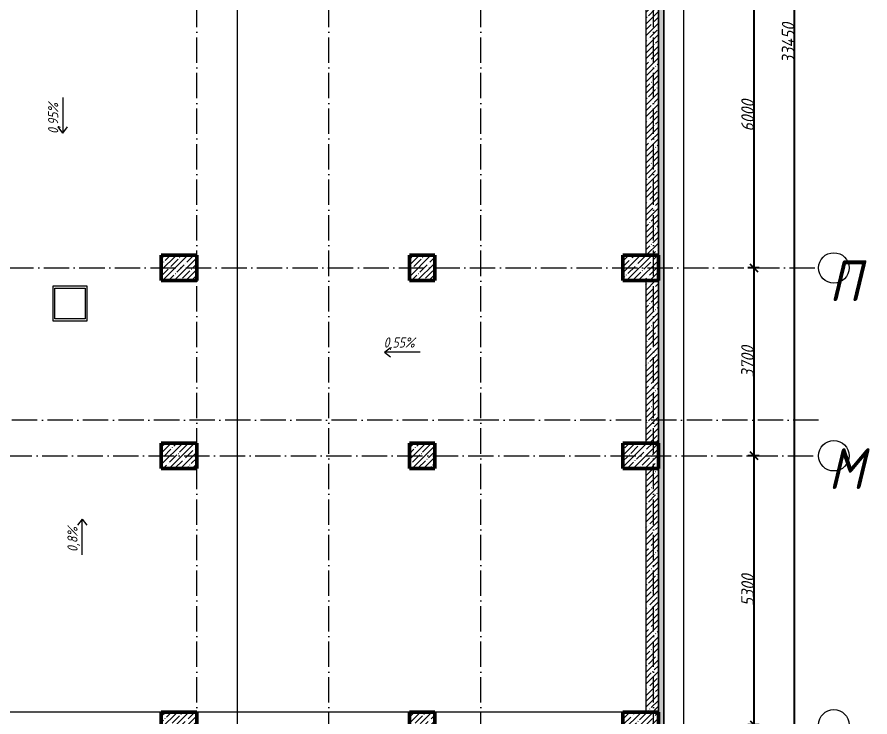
# Model space of a CAD drawing. Header units: millimetres. Extents: x -12989 to 629078, y -109036 to 555275.
# Drawn here: x 524545 to 541358, y 445764 to 459551 of the extents above; entities that cross this region are included whole.
import ezdxf

# ---------------------------------------------------------------- set-up
doc = ezdxf.new("R2010")
doc.units = ezdxf.units.MM
doc.linetypes.add('50_200_ШТРИХ_1Т_ш5_п1_п1_', pattern=[700, 500, -100, 0, -100])
for name, color, linetype, lineweight in [('A-____-____-DIMS', 7, 'Continuous', 9), ('A-FLOR-____-OTLN', 7, 'Continuous', 9), ('A-WALL-____-MCUT', 7, 'Continuous', 13), ('A-WALL-____-MCUT-1', 7, 'Continuous', 9), ('A-WALL-____-MCUT-3', 7, 'Continuous', 9), ('A-WALL-____-PATT-1', 7, 'Continuous', 9), ('G-____-____-DIMS', 7, 'Continuous', 9), ('S-COLS-____-MCUT', 7, 'Continuous', 50), ('S-COLS-____-OTLN', 7, 'Continuous', 9), ('S-GRID-____-IDEN', 7, 'Continuous', 9), ('S-GRID-____-OTLN-1', 7, '50_200_ШТРИХ_1Т_ш5_п1_п1_', 9)]:
    doc.layers.add(name, color=color, linetype=linetype, lineweight=lineweight)
doc.layers.add('G-____-____-SYMB-1', color=9, linetype='Continuous', lineweight=9, true_color=0x808080)
doc.styles.add('ISOCPEUR_I', font='isocpeui.ttf', dxfattribs={"width": 0.9, "height": 2.5})
doc.styles.add('ISOCPEUR_I_5', font='isocpeui.ttf', dxfattribs={"width": 0.85, "height": 2.1})
doc.styles.add('ISOCPEUR_I_9', font='isocpeui.ttf', dxfattribs={"width": 0.9, "height": 250})
doc.dimstyles.new('ISO-2_5_0_9К_БОЛЬШОЙ_ОСИ', dxfattribs={"dimscale": 304.8, "dimtxt": 248.995294, "dimasz": 0.492126, "dimexe": 0.393701, "dimexo": 0, "dimgap": 0, "dimtad": 1, "dimdec": 0, "dimzin": 0, "dimdsep": 46, "dimtxsty": 'ISOCPEUR_I_9', "dimblk1": 'OBLIQUE', "dimblk2": 'OBLIQUE', "dimsah": 1, "dimcen": 0.09, "dimdle": 0.393701, "dimazin": 0, "dimtfac": 1, "dimtdec": 4, "dimtix": 1, "dimtmove": 0, "dimatfit": 3, "dimfxl": 1, "dimtvp": 1, "dimtolj": 1, "dimtzin": 0, "dimarcsym": 2})
pattern_1 = [(45, (513638.8, 428127.92), (-114.04925, 114.04925), []), (45, (513752.85, 428127.92), (-114.04925, 114.04925), [201.612, -40.322, 3.353, -36.97])]

# ---------------------------------------------------------------- blocks, each defined once
blk = doc.blocks.new('BSC_Колонна _Прямоугольная - 500х700-V4-АР1_Кладочный план подвала в осях 1-64_А-ГГ')
at = {"layer": 'S-COLS-____-OTLN'}
h = blk.add_hatch(dxfattribs=at)
h.set_pattern_fill('FP_11', color=256, style=0, pattern_type=2)
h.set_pattern_definition([(315, (-22781.04, 14100), (114.0493, 114.0493), []), (315, (-22781.04, 13985.95), (114.0493, 114.0493), [201.613, -40.323, 3.353, -36.97])])
h.paths.add_polyline_path([(-250, 350), (-250, -350), (250, -350), (250, 350)], flags=0)
at = {"layer": 'S-COLS-____-MCUT'}
for p, q in [((250, 350), (-250, 350)), ((-250, 350), (-250, -350)), ((250, -350), (250, 350)), ((-250, -350), (250, -350))]:
    blk.add_line(p, q, dxfattribs=at)
blk = doc.blocks.new('BSC_Колонна _Прямоугольная - 500х700-V5-АР1_Кладочный план подвала в осях 1-64_А-ГГ')
at = {"layer": 'S-COLS-____-OTLN'}
h = blk.add_hatch(dxfattribs=at)
h.set_pattern_fill('FP_12', color=256, style=0, pattern_type=2)
h.set_pattern_definition([(315, (-26481.04, 14100), (114.04925, 114.04925), []), (315, (-26481.04, 13985.95), (114.04925, 114.04925), [201.613, -40.323, 3.353, -36.97])])
h.paths.add_polyline_path([(-250, 350), (-250, -350), (250, -350), (250, 350)], flags=0)
at = {"layer": 'S-COLS-____-MCUT'}
for p, q in [((250, 350), (-250, 350)), ((-250, 350), (-250, -350)), ((250, -350), (250, 350)), ((-250, -350), (250, -350))]:
    blk.add_line(p, q, dxfattribs=at)
blk = doc.blocks.new('BSC_Колонна _Прямоугольная - 500х500-27170132-АР1_Кладочный план подвала в осях 1-64_А-ГГ')
at = {"layer": 'S-COLS-____-OTLN'}
h = blk.add_hatch(dxfattribs=at)
h.set_pattern_fill('FP_126', color=256, style=0, pattern_type=2)
h.set_pattern_definition([(45, (-18890, -17481.04), (-114.0493, 114.0493), []), (45, (-18775.95, -17481.04), (-114.0493, 114.0493), [201.612, -40.322, 3.353, -36.97])])
h.paths.add_polyline_path([(-250, -250), (250, -250), (250, 250), (-250, 250)], flags=0)
at = {"layer": 'S-COLS-____-MCUT'}
for p, q in [((250, 250), (-250, 250)), ((-250, 250), (-250, -250)), ((250, -250), (250, 250)), ((-250, -250), (250, -250))]:
    blk.add_line(p, q, dxfattribs=at)
blk = doc.blocks.new('BSC_Колонна _Прямоугольная - 500х500-27170133-АР1_Кладочный план подвала в осях 1-64_А-ГГ')
at = {"layer": 'S-COLS-____-OTLN'}
h = blk.add_hatch(dxfattribs=at)
h.set_pattern_fill('FP_127', color=256, style=0, pattern_type=2)
h.set_pattern_definition([(45, (-18890, -22781.04), (-114.04925, 114.04925), []), (45, (-18775.95, -22781.04), (-114.04925, 114.04925), [201.613, -40.323, 3.353, -36.97])])
h.paths.add_polyline_path([(-250, -250), (250, -250), (250, 250), (-250, 250)], flags=0)
at = {"layer": 'S-COLS-____-MCUT'}
for p, q in [((250, 250), (-250, 250)), ((-250, 250), (-250, -250)), ((250, -250), (250, 250)), ((-250, -250), (250, -250))]:
    blk.add_line(p, q, dxfattribs=at)
blk = doc.blocks.new('BSC_Колонна _Прямоугольная - 500х500-27110067-АР1_Кладочный план подвала в осях 1-64_А-ГГ')
at = {"layer": 'S-COLS-____-OTLN'}
h = blk.add_hatch(dxfattribs=at)
h.set_pattern_fill('FP_128', color=256, style=0, pattern_type=2)
h.set_pattern_definition([(45, (-18890, -26481.04), (-114.04925, 114.04925), []), (45, (-18775.95, -26481.04), (-114.04925, 114.04925), [201.613, -40.323, 3.353, -36.97])])
h.paths.add_polyline_path([(-250, -250), (250, -250), (250, 250), (-250, 250)], flags=0)
at = {"layer": 'S-COLS-____-MCUT'}
for p, q in [((250, 250), (-250, 250)), ((-250, 250), (-250, -250)), ((250, -250), (250, 250)), ((-250, -250), (250, -250))]:
    blk.add_line(p, q, dxfattribs=at)
blk = doc.blocks.new('BSC_Колонна _Прямоугольная - 500х700-V115-АР1_Кладочный план подвала в осях 1-64_А-ГГ')
at = {"layer": 'S-COLS-____-OTLN'}
h = blk.add_hatch(dxfattribs=at)
h.set_pattern_fill('FP_130', color=256, style=0, pattern_type=2)
h.set_pattern_definition([(315, (-17481.04, 23200), (114.04925, 114.04925), []), (315, (-17481.04, 23085.95), (114.04925, 114.04925), [201.613, -40.323, 3.353, -36.97])])
h.paths.add_polyline_path([(-250, -350), (250, -350), (250, 350), (-250, 350)], flags=0)
at = {"layer": 'S-COLS-____-MCUT'}
for p, q in [((250, 350), (-250, 350)), ((-250, 350), (-250, -350)), ((250, -350), (250, 350)), ((-250, -350), (250, -350))]:
    blk.add_line(p, q, dxfattribs=at)
blk = doc.blocks.new('BSC_Колонна _Прямоугольная - 500х700-V116-АР1_Кладочный план подвала в осях 1-64_А-ГГ')
at = {"layer": 'S-COLS-____-OTLN'}
h = blk.add_hatch(dxfattribs=at)
h.set_pattern_fill('FP_131', color=256, style=0, pattern_type=2)
h.set_pattern_definition([(315, (-22781.04, 23200), (114.04925, 114.04925), []), (315, (-22781.04, 23085.95), (114.04925, 114.04925), [201.613, -40.323, 3.353, -36.97])])
h.paths.add_polyline_path([(-250, -350), (250, -350), (250, 350), (-250, 350)], flags=0)
at = {"layer": 'S-COLS-____-MCUT'}
for p, q in [((250, 350), (-250, 350)), ((-250, 350), (-250, -350)), ((250, -350), (250, 350)), ((-250, -350), (250, -350))]:
    blk.add_line(p, q, dxfattribs=at)
blk = doc.blocks.new('BSC_Колонна _Прямоугольная - 500х700-V117-АР1_Кладочный план подвала в осях 1-64_А-ГГ')
at = {"layer": 'S-COLS-____-OTLN'}
h = blk.add_hatch(dxfattribs=at)
h.set_pattern_fill('FP_132', color=256, style=0, pattern_type=2)
h.set_pattern_definition([(315, (-26481.04, 23200), (114.04925, 114.04925), []), (315, (-26481.04, 23085.95), (114.04925, 114.04925), [201.613, -40.323, 3.353, -36.97])])
h.paths.add_polyline_path([(-250, 350), (-250, -350), (250, -350), (250, 350)], flags=0)
at = {"layer": 'S-COLS-____-MCUT'}
for p, q in [((250, 350), (-250, 350)), ((-250, 350), (-250, -350)), ((250, -350), (250, 350)), ((-250, -350), (250, -350))]:
    blk.add_line(p, q, dxfattribs=at)
blk = doc.blocks.new('BSC_Колонна _Прямоугольная - 500х700-V119-АР1_Кладочный план подвала в осях 1-64_А-ГГ')
at = {"layer": 'S-COLS-____-OTLN'}
h = blk.add_hatch(dxfattribs=at)
h.set_pattern_fill('FP_134', color=256, style=0, pattern_type=2)
h.set_pattern_definition([(315, (-17481.04, 14100), (114.0493, 114.0493), []), (315, (-17481.04, 13985.95), (114.0493, 114.0493), [201.612, -40.322, 3.353, -36.97])])
h.paths.add_polyline_path([(-250, 350), (-250, -350), (250, -350), (250, 350)], flags=0)
at = {"layer": 'S-COLS-____-MCUT'}
for p, q in [((250, 350), (-250, 350)), ((-250, 350), (-250, -350)), ((250, -350), (250, 350)), ((-250, -350), (250, -350))]:
    blk.add_line(p, q, dxfattribs=at)
blk = doc.blocks.new('Ось сетки - Круг_Ø6_00__ISO-2_5_0_9K_-25732049-АР1_Кладочный план подвала в осях 1-64_А-ГГ')
at = {"layer": 'S-GRID-____-IDEN'}
blk.add_circle((0, 0), 3, dxfattribs=at)
blk = doc.blocks.new('_Oblique')
at = {"color": 0, "linetype": 'ByBlock', "lineweight": -2}
blk.add_line((-0.5, -0.5), (0.5, 0.5), dxfattribs=at)
blk = doc.blocks.new('*D6508')
at = {"layer": 'A-____-____-DIMS', "color": 0, "lineweight": -2, "transparency": 16777216}
for p, q in [((539071, 460729), (539071, 454489)), ((539177, 460609), (538951, 460609)), ((539177, 454609), (538951, 454609))]:
    blk.add_line(p, q, dxfattribs=at)
at = {"layer": 'Defpoints', "color": 0, "transparency": 16777216}
for p in [(539177, 460609), (539071, 454609), (539177, 454609)]:
    blk.add_point(p, dxfattribs=at)
at = {"layer": 'A-____-____-DIMS', "color": 0, "lineweight": -2, "transparency": 16777216, "xscale": 150, "yscale": 150, "zscale": 150}
for p, rotation in [((539071, 460609), 90), ((539071, 454609), 270)]:
    blk.add_blockref('_Oblique', p, dxfattribs=dict(at, rotation=rotation))
at = {"layer": 'A-____-____-DIMS', "color": 0, "transparency": 16777216, "insert": (538946, 457609), "char_height": 250, "width": 758.48, "attachment_point": 5, "rotation": 90, "style": 'ISOCPEUR_I_9'}
blk.add_mtext('\\A1;6000', dxfattribs=at)
blk = doc.blocks.new('*D6509')
at = {"layer": 'A-____-____-DIMS', "color": 0, "lineweight": -2, "transparency": 16777216}
for p, q in [((539071, 454729), (539071, 450789)), ((539177, 454609), (538951, 454609)), ((539177, 450909), (538951, 450909))]:
    blk.add_line(p, q, dxfattribs=at)
at = {"layer": 'Defpoints', "color": 0, "transparency": 16777216}
for p in [(539177, 454609), (539071, 450909), (539177, 450909)]:
    blk.add_point(p, dxfattribs=at)
at = {"layer": 'A-____-____-DIMS', "color": 0, "lineweight": -2, "transparency": 16777216, "xscale": 150, "yscale": 150, "zscale": 150}
for p, rotation in [((539071, 454609), 90), ((539071, 450909), 270)]:
    blk.add_blockref('_Oblique', p, dxfattribs=dict(at, rotation=rotation))
at = {"layer": 'A-____-____-DIMS', "color": 0, "transparency": 16777216, "insert": (538945, 452759), "char_height": 250, "width": 758.48, "attachment_point": 5, "rotation": 90, "style": 'ISOCPEUR_I_9'}
blk.add_mtext('\\A1;3700', dxfattribs=at)
blk = doc.blocks.new('*D6510')
at = {"layer": 'A-____-____-DIMS', "color": 0, "lineweight": -2, "transparency": 16777216}
for p, q in [((539071, 451029), (539071, 445489)), ((539177, 450909), (538951, 450909)), ((539177, 445609), (538951, 445609))]:
    blk.add_line(p, q, dxfattribs=at)
at = {"layer": 'Defpoints', "color": 0, "transparency": 16777216}
for p in [(539177, 450909), (539071, 445609), (539177, 445609)]:
    blk.add_point(p, dxfattribs=at)
at = {"layer": 'A-____-____-DIMS', "color": 0, "lineweight": -2, "transparency": 16777216, "xscale": 150, "yscale": 150, "zscale": 150}
for p, rotation in [((539071, 450909), 90), ((539071, 445609), 270)]:
    blk.add_blockref('_Oblique', p, dxfattribs=dict(at, rotation=rotation))
at = {"layer": 'A-____-____-DIMS', "color": 0, "transparency": 16777216, "insert": (538946, 448259), "char_height": 250, "width": 758.48, "attachment_point": 5, "rotation": 90, "style": 'ISOCPEUR_I_9'}
blk.add_mtext('\\A1;5300', dxfattribs=at)
blk = doc.blocks.new('*D6305')
at = {"layer": 'A-____-____-DIMS', "color": 0, "lineweight": -2, "transparency": 16777216}
for p, q in [((539871, 442189), (539871, 475879)), ((539765, 475759), (539991, 475759)), ((539765, 442309), (539991, 442309))]:
    blk.add_line(p, q, dxfattribs=at)
at = {"layer": 'Defpoints', "color": 0, "transparency": 16777216}
for p in [(539765, 475759), (539871, 475759), (539765, 442309)]:
    blk.add_point(p, dxfattribs=at)
at = {"layer": 'A-____-____-DIMS', "color": 0, "lineweight": -2, "transparency": 16777216, "xscale": 150, "yscale": 150, "zscale": 150}
for p, rotation in [((539871, 475759), 90), ((539871, 442309), 270)]:
    blk.add_blockref('_Oblique', p, dxfattribs=dict(at, rotation=rotation))
at = {"layer": 'A-____-____-DIMS', "color": 0, "transparency": 16777216, "insert": (539746, 459034), "char_height": 250, "width": 971.08, "attachment_point": 5, "rotation": 90, "style": 'ISOCPEUR_I_9'}
blk.add_mtext('\\A1;33450', dxfattribs=at)

msp = doc.modelspace()

# ---------------------------------------------------------------- hatches: boundary and pattern name
at = {"layer": 'A-WALL-____-PATT-1'}
h = msp.add_hatch(dxfattribs=at)
h.set_pattern_fill('FP_91', color=256, style=0, pattern_type=2)
h.set_pattern_definition([(0, (513638.804, 428127.92), (120.968, 69.841), [80.645, -161.29]), (120, (513638.804, 428127.92), (-120.96808, 69.84086), [80.645, -161.29]), (60, (513638.804, 428127.92), (-8e-05, 139.68186), [0, -161.29, 80.645, 0])])
h.paths.add_polyline_path([(537190.8036, 437710.9591), (537290.8036, 437710.9591), (537290.8036, 475960.9591), (537190.8036, 475960.9591), (537190.8036, 437718.9591), (537188.8036, 437718.9591), (537188.8036, 437710.9591)], flags=0)
h = msp.add_hatch(dxfattribs=at)
h.set_pattern_fill('FP_1', color=256, style=0, pattern_type=2)
h.set_pattern_definition(pattern_1)
h.paths.add_polyline_path([(537188.8036, 454858.9591), (537188.8036, 460358.9591), (536938.8036, 460358.9591), (536938.8036, 454858.9591)], flags=0)
h = msp.add_hatch(dxfattribs=at)
h.set_pattern_fill('FP_1', color=256, style=0, pattern_type=2)
h.set_pattern_definition(pattern_1)
h.paths.add_polyline_path([(537188.8036, 451158.9591), (537188.8036, 454358.9591), (536938.8036, 454358.9591), (536938.8036, 451158.9591)], flags=0)
h = msp.add_hatch(dxfattribs=at)
h.set_pattern_fill('FP_1', color=256, style=0, pattern_type=2)
h.set_pattern_definition(pattern_1)
h.paths.add_polyline_path([(537188.8036, 445858.9591), (537188.8036, 450658.9591), (536938.8036, 450658.9591), (536938.8036, 445858.9591)], flags=0)

# ---------------------------------------------------------------- linework, layer by layer
at = {"layer": 'A-FLOR-____-OTLN'}
for p, q in [((537688.8036, 437718.8976), (537688.8036, 473480.5908)), ((525928.8036, 454248.9591), (525248.8036, 454248.9591)), ((525248.8036, 454248.9591), (525248.8036, 453568.9591)), ((525288.8036, 453608.9591), (525288.8036, 454208.9591)), ((525288.8036, 454208.9591), (525888.8036, 454208.9591)), ((525888.8036, 454208.9591), (525888.8036, 453608.9591)), ((525928.8036, 453568.9591), (525928.8036, 454248.9591)), ((525248.8036, 453568.9591), (525928.8036, 453568.9591)), ((525888.8036, 453608.9591), (525288.8036, 453608.9591)), ((527388.8036, 445858.9591), (523738.8036, 445858.9591)), ((532278.8036, 445858.9591), (528088.8036, 445858.9591)), ((536488.8036, 445858.9591), (532778.8036, 445858.9591))]:
    msp.add_line(p, q, dxfattribs=at)
at = {"layer": 'A-WALL-____-MCUT'}
for p, q in [((537290.8036, 475960.9591), (537290.8036, 437710.9591)), ((537298.8036, 437718.9591), (537298.8036, 475968.9591))]:
    msp.add_line(p, q, dxfattribs=at)
at = {"layer": 'A-WALL-____-MCUT-1'}
for p, q in [((536938.8036, 460358.9591), (536938.8036, 454858.9591)), ((537188.8036, 454858.9591), (537188.8036, 460358.9591)), ((536938.8036, 454358.9591), (536938.8036, 451158.9591)), ((537188.8036, 451158.9591), (537188.8036, 454358.9591)), ((536938.8036, 450658.9591), (536938.8036, 445858.9591)), ((537188.8036, 445858.9591), (537188.8036, 450658.9591))]:
    msp.add_line(p, q, dxfattribs=at)
at = {"layer": 'A-WALL-____-MCUT-3'}
msp.add_line((537190.8036, 475860.9591), (537190.8036, 437608.9591), dxfattribs=at)
at = {"layer": 'G-____-____-DIMS'}
for p, q in [((525448.2443, 457966.4749), (525448.2443, 457266.4749)), ((525448.2443, 457266.4749), (525356.165, 457386.4749)), ((525448.2443, 457266.4749), (525540.3235, 457386.4749)), ((531790.0187, 452948.36), (531910.0187, 453040.4392)), ((531790.0187, 452948.36), (531910.0187, 452856.2807)), ((532490.0187, 452948.36), (531790.0187, 452948.36)), ((525829.6621, 449658.6214), (525737.5829, 449538.6214)), ((525829.6621, 449658.6214), (525921.7414, 449538.6214)), ((525829.6621, 448958.6214), (525829.6621, 449658.6214))]:
    msp.add_line(p, q, dxfattribs=at)
at = {"layer": 'G-____-____-SYMB-1'}
msp.add_line((528885.0746, 478280.7491), (528885.0746, 423205.3785), dxfattribs=at)
at = {"layer": 'S-GRID-____-OTLN-1'}
for p, q in [((528088.8036, 423645.3108), (528088.8036, 478008.8768)), ((530688.8036, 423645.3108), (530688.8036, 478008.8768)), ((533688.8036, 423645.3108), (533688.8036, 478008.8768)), ((537088.8036, 423645.3108), (537088.8036, 478008.8768)), ((508970.0334, 454608.9591), (540346.5427, 454608.9591)), ((540346.5427, 451608.9591), (508970.0334, 451608.9591)), ((521538.8036, 450908.9591), (540346.5427, 450908.9591))]:
    msp.add_line(p, q, dxfattribs=at)

# ---------------------------------------------------------------- block references
at = {"layer": 'S-COLS-____-OTLN', "rotation": 89.9999999999999}
for name, p in [('BSC_Колонна _Прямоугольная - 500х700-V5-АР1_Кладочный план подвала в осях 1-64_А-ГГ', (527738.8036, 454608.9591)), ('BSC_Колонна _Прямоугольная - 500х700-V117-АР1_Кладочный план подвала в осях 1-64_А-ГГ', (536838.8036, 454608.9591)), ('BSC_Колонна _Прямоугольная - 500х700-V4-АР1_Кладочный план подвала в осях 1-64_А-ГГ', (527738.8036, 450908.9591)), ('BSC_Колонна _Прямоугольная - 500х700-V116-АР1_Кладочный план подвала в осях 1-64_А-ГГ', (536838.8036, 450908.9591)), ('BSC_Колонна _Прямоугольная - 500х700-V119-АР1_Кладочный план подвала в осях 1-64_А-ГГ', (527738.8036, 445608.9591)), ('BSC_Колонна _Прямоугольная - 500х700-V115-АР1_Кладочный план подвала в осях 1-64_А-ГГ', (536838.8036, 445608.9591))]:
    msp.add_blockref(name, p, dxfattribs=at)
at = {"layer": 'S-COLS-____-OTLN'}
for name, p in [('BSC_Колонна _Прямоугольная - 500х500-27110067-АР1_Кладочный план подвала в осях 1-64_А-ГГ', (532528.8036, 454608.9591)), ('BSC_Колонна _Прямоугольная - 500х500-27170133-АР1_Кладочный план подвала в осях 1-64_А-ГГ', (532528.8036, 450908.9591)), ('BSC_Колонна _Прямоугольная - 500х500-27170132-АР1_Кладочный план подвала в осях 1-64_А-ГГ', (532528.8036, 445608.9591))]:
    msp.add_blockref(name, p, dxfattribs=at)
at = {"layer": 'S-GRID-____-IDEN', "xscale": 99.99999999999993, "yscale": 99.99999999999993, "zscale": 99.99999999999993}
for p, rotation in [((540646.5427, 454608.9591), 269.9999999999996), ((540646.5427, 450908.9591), 269.9999999999996), ((540646.5427, 445608.9591), 89.9999999999998)]:
    msp.add_blockref('Ось сетки - Круг_Ø6_00__ISO-2_5_0_9K_-25732049-АР1_Кладочный план подвала в осях 1-64_А-ГГ', p, dxfattribs=dict(at, rotation=rotation))

# ---------------------------------------------------------------- texts
at = {"layer": 'G-____-____-DIMS', "char_height": 200, "attachment_point": 1, "rotation": 90, "line_spacing_factor": 1.149209, "style": 'ISOCPEUR_I_5'}
for s, insert, width in [('0,95%', (525156.9531, 457248.97), 882.011763), ('0,8%', (525538.371, 449013.8208), 707.521631)]:
    msp.add_mtext(s, dxfattribs=dict(at, insert=insert, width=width))
at = {"layer": 'G-____-____-DIMS', "insert": (531772.5138, 453239.6511), "char_height": 200, "width": 882.011763, "attachment_point": 1, "line_spacing_factor": 1.149209, "style": 'ISOCPEUR_I_5'}
msp.add_mtext('0,55%', dxfattribs=at)
at = {"layer": 'S-GRID-____-IDEN', "char_height": 800, "attachment_point": 1, "style": 'ISOCPEUR_I'}
for s, insert, width in [('\\fISOCPEUR|b0|i1|c204|p34|;\\W.9;П', (540548.5632, 454755.5916), 223.670812), ('\\fISOCPEUR|b0|i1|c204|p34|;\\W.9;М', (540536.8632, 451055.5916), 252.531562)]:
    msp.add_mtext(s, dxfattribs=dict(at, insert=insert, width=width))

# ---------------------------------------------------------------- dimensions: what is measured, and where the dimension line sits
at = {"layer": 'A-____-____-DIMS'}
for base, p1, p2, override, picture, middle in [((539871.3368, 475758.9591), (539765.2708, 442308.9591), (539765.2708, 475758.9591), {"dimtxt": 400, "dimpost": '<>', "dimfxl": 33450}, '*D6305', (539746.3368, 459033.9591)), ((539071.3368, 454608.9591), (539177.4029, 460608.9591), (539177.4029, 454608.9591), {"dimtxt": 400, "dimpost": '<>', "dimfxl": 6000}, '*D6508', (538946.3368, 457608.9591)), ((539071.3368, 450908.9591), (539177.4029, 454608.9591), (539177.4029, 450908.9591), {"dimtxt": 400, "dimpost": '<>', "dimfxl": 3700}, '*D6509', (538944.727, 452758.9591)), ((539071.3368, 445608.9591), (539177.4029, 450908.9591), (539177.4029, 445608.9591), {"dimtxt": 400, "dimpost": '<>', "dimfxl": 5300}, '*D6510', (538946.3368, 448258.9591))]:
    dim = msp.add_linear_dim(base=base, p1=p1, p2=p2, angle=90, dimstyle='ISO-2_5_0_9К_БОЛЬШОЙ_ОСИ', override=override, dxfattribs=at)
    dim.commit()
    dim.dimension.update_dxf_attribs({"geometry": picture, "text_midpoint": middle})

doc.saveas('drawing.dxf')
